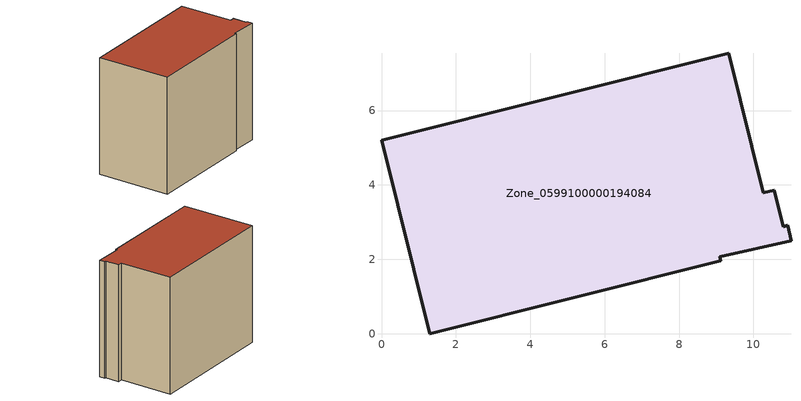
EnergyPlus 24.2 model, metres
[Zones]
Zone_0599100000194084
 floor ground (C_G): 9.12,1.96 1.29,0 0,5.2 9.33,7.54 10.27,3.79 10.55,3.86 10.8,2.88 10.92,2.91 11.01,2.5 9.09,2.07 z0
 wall outside (C_F): 11.01,2.5 10.92,2.91 10.8,2.88 10.55,3.86 10.27,3.79 9.33,7.54 0,5.2 1.29,0 9.12,1.96 9.09,2.07 11.01,2.5 z0:8.45
 roof outside (C_R): 9.09,2.07 11.01,2.5 10.92,2.91 10.8,2.88 10.55,3.86 10.27,3.79 9.33,7.54 0,5.2 1.29,0 9.12,1.96 z8.45
[BUILDING]
Pand.0599100000194084: North Axis=0; Terrain=City; Loads Convergence Tolerance Value=0.04; Temperature Convergence Tolerance Value=0.4; Solar Distribution=FullExterior; Maximum Number of Warmup Days=25; Minimum Number of Warmup Days=1
[Site:Location]
Rotterdam.The.Hague.AP_ZH_NLD Design_Conditions: Latitude=51.96; Longitude=4.45; Time Zone=1; Elevation=-4.5
[SITE:GROUNDTEMPERATURE:BUILDINGSURFACE]
18, 18, 18, 18, 18, 18, 18, 18, 18, 18, 18, 18
[MATERIAL] Thermal Absorptance=0.9; Solar Absorptance=0.7; Visible Absorptance=0.7
Name | Roughness | Thickness | Conductivity | Density | Specific Heat
G.TC.1975-1991 | MediumSmooth | 0.15 | 0.288461 | 540 | 1210
F.TC.1975-1991 | Rough | 0.3 | 0.230769 | 1920 | 840
R.TC.1975-1991 | MediumRough | 0.2 | 0.153846 | 1500 | 1000
[CONSTRUCTION]
C_G: G.TC.1975-1991
C_F: F.TC.1975-1991
C_R: R.TC.1975-1991
[ZONE]
Zone_0599100000194084: Type=1; Multiplier=1; Ceiling Height=Autocalculate; Volume=Autocalculate; Floor Area=autocalculate; Part of Total Floor Area=Yes
[ZONEINFILTRATION:DESIGNFLOWRATE]
Infil_Zone_0599100000194084: Zone or ZoneList or Space or SpaceList=Zone_0599100000194084; Schedule=AlwaysOn; Design Flow Rate Calculation Method=Flow/Area; Flow Rate per Floor Area=0.003; Constant Term Coefficient=1; Temperature Term Coefficient=0; Velocity Term Coefficient=0; Velocity Squared Term Coefficient=0
[HVACTEMPLATE:ZONE:IDEALLOADSAIRSYSTEM]
Zone_0599100000194084: Maximum Heating Supply Air Temperature=50; Minimum Cooling Supply Air Temperature=13; Maximum Heating Supply Air Humidity Ratio=0.0156; Minimum Cooling Supply Air Humidity Ratio=0.0077; Heating Limit=NoLimit; Cooling Limit=NoLimit; Dehumidification Control Type=ConstantSensibleHeatRatio; Cooling Sensible Heat Ratio=0.7; Dehumidification Setpoint=60; Humidification Control Type=None; Humidification Setpoint=30; Outdoor Air Method=None; Outdoor Air Flow Rate per Person=0.00944; Outdoor Air Flow Rate per Zone Floor Area=0; Outdoor Air Flow Rate per Zone=0; Demand Controlled Ventilation Type=None; Outdoor Air Economizer Type=NoEconomizer; Heat Recovery Type=None; Sensible Heat Recovery Effectiveness=0.7; Latent Heat Recovery Effectiveness=0.65
[ZONECONTROL:THERMOSTAT]
ThermostatControl_Zone_0599100000194084: Zone or ZoneList=Zone_0599100000194084; Control Type Schedule=DualSetpointControlType; Control 1=Thermostat_Zone_0599100000194084; Temperature Difference Between Cutout And Setpoint=0
[THERMOSTATSETPOINT:DUALSETPOINT]
Thermostat_Zone_0599100000194084: Heating Setpoint Temperature Schedule=HeatingSetpoint_Zone_0599100000194084; Cooling Setpoint Temperature Schedule=CoolingSetpoint_Zone_0599100000194084
[SCHEDULE:COMPACT]
HeatingSetpoint_Zone_0599100000194084: Through: 12/31, For: AllDays, Until: 24:00, 21
CoolingSetpoint_Zone_0599100000194084: Through: 12/31, For: AllDays, Until: 24:00, 24
DualSetpointControlType: Through: 12/31, For: AllDays, Until: 24:00, 4
AlwaysOn: Through: 12/31, For: AllDays, Until: 24:00, 1
